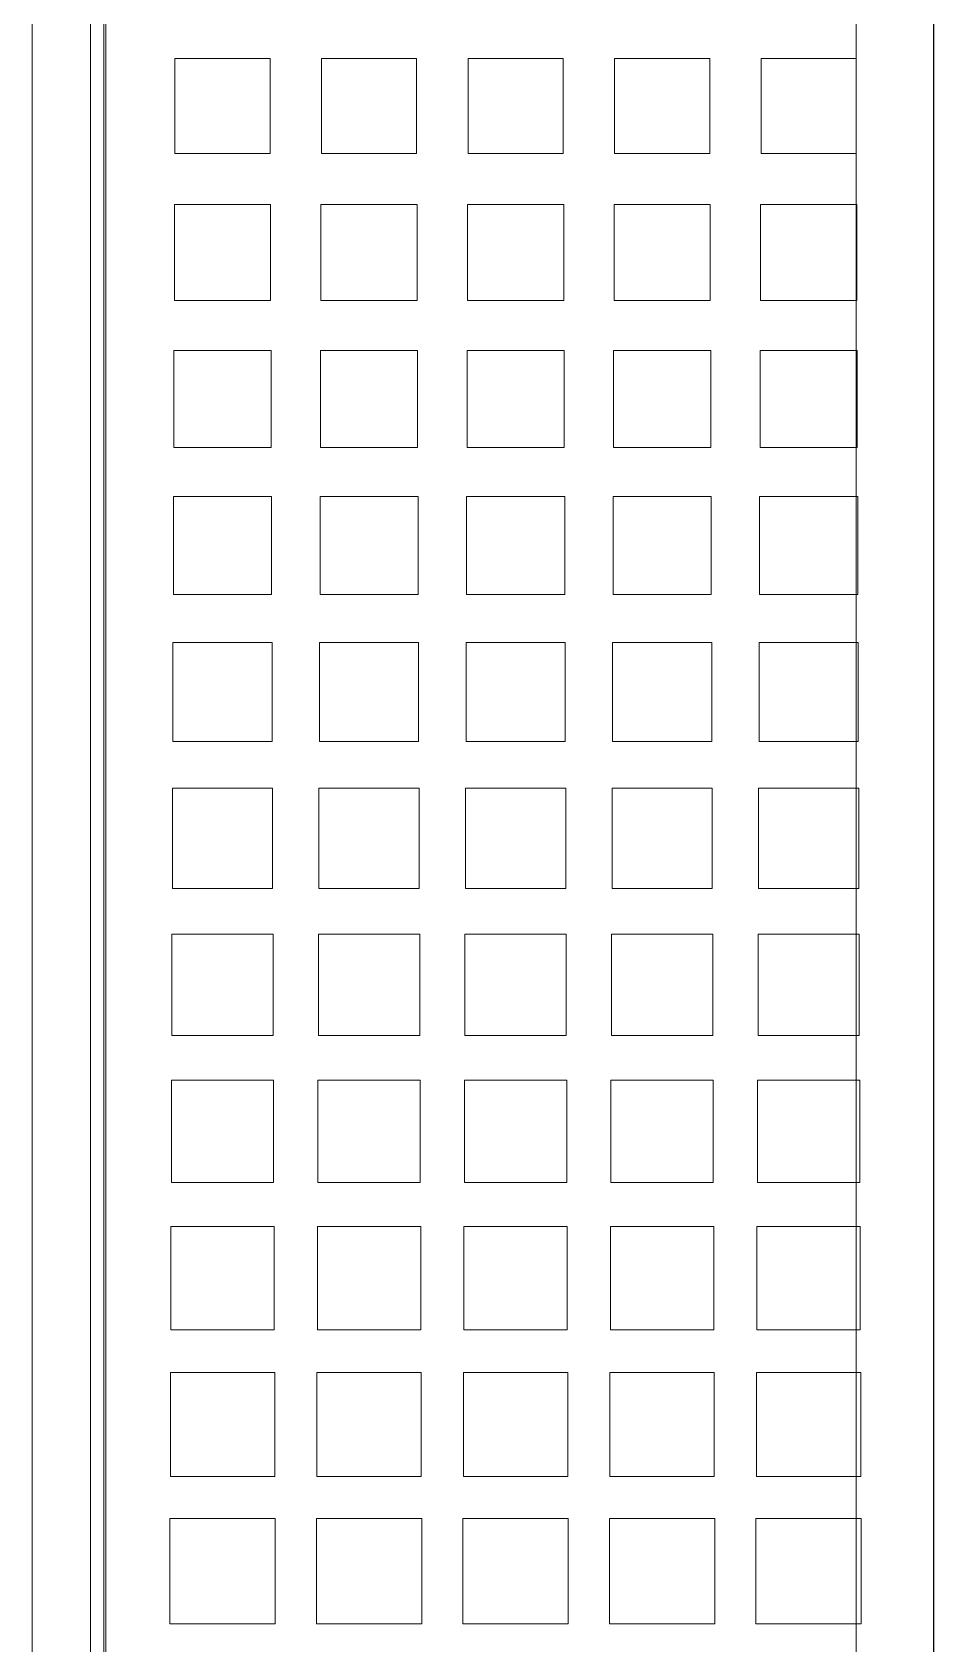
# Model space of a CAD drawing. Header units: millimetres. Extents: x 33157 to 59611, y -29750 to 1750.
# Drawn here: x 53680.68 to 53689.91, y -34.34 to -17.84 of the extents above; entities that cross this region are included whole.
import ezdxf

# ---------------------------------------------------------------- set-up
doc = ezdxf.new("R2010")
doc.units = ezdxf.units.MM
doc.layers.add('layer 1', color=7, linetype='Continuous', lineweight=18)

msp = doc.modelspace()

# ---------------------------------------------------------------- linework, layer by layer
at = {"layer": 'layer 1', "lineweight": 9}
for p, q in [((53681.414, 58.617), (53681.414, -68.537)), ((53689.116, 54.411), (53689.116, -66.792)), ((53689.91, 53.598), (53689.91, -66.316)), ((53681.434, -7.162), (53681.434, -66.316)), ((53681.275, -7.579), (53681.275, -68.279)), ((53681.414, -7.579), (53681.414, -65.76)), ((53680.679, -8.134), (53680.679, -68.279))]:
    msp.add_line(p, q, dxfattribs=at)
msp.add_lwpolyline([(53681.414, -68.583), (53689.907, -68.583), (53689.907, 54.411), (53681.414, 54.411)], close=True, dxfattribs=at)
at = {"layer": 'layer 1'}
for points, knots in [([(53682.141, -18.105), (53682.466, -18.105), (53682.79, -18.105), (53683.115, -18.105), (53683.115, -18.43), (53683.115, -18.754), (53683.115, -19.079), (53682.79, -19.079), (53682.466, -19.079), (53682.141, -19.079), (53682.141, -18.756), (53682.141, -18.433), (53682.141, -18.109), (53682.141, -18.108), (53682.141, -18.107), (53682.141, -18.105)], [0, 0, 0, 0, 144805.313792, 144805.313792, 144805.313792, 289610.627584, 289610.627584, 289610.627584, 434415.941377, 434415.941377, 434415.941377, 579221.255169, 579221.255169, 579221.255169, 724026.568961, 724026.568961, 724026.568961, 724026.568961]), ([(53683.641, -18.105), (53683.966, -18.105), (53684.29, -18.105), (53684.615, -18.105), (53684.615, -18.43), (53684.615, -18.754), (53684.615, -19.079), (53684.29, -19.079), (53683.966, -19.079), (53683.641, -19.079), (53683.641, -18.756), (53683.641, -18.433), (53683.641, -18.109), (53683.641, -18.108), (53683.641, -18.107), (53683.641, -18.105)], [0, 0, 0, 0, 144809.360186, 144809.360186, 144809.360186, 289618.720371, 289618.720371, 289618.720371, 434428.080557, 434428.080557, 434428.080557, 579237.440742, 579237.440742, 579237.440742, 724046.800928, 724046.800928, 724046.800928, 724046.800928]), ([(53685.142, -18.105), (53685.466, -18.105), (53685.791, -18.105), (53686.115, -18.105), (53686.115, -18.43), (53686.115, -18.754), (53686.115, -19.079), (53685.791, -19.079), (53685.466, -19.079), (53685.142, -19.079), (53685.142, -18.756), (53685.142, -18.433), (53685.142, -18.109), (53685.142, -18.108), (53685.142, -18.107), (53685.142, -18.105)], [0, 0, 0, 0, 144813.406579, 144813.406579, 144813.406579, 289626.813158, 289626.813158, 289626.813158, 434440.219737, 434440.219737, 434440.219737, 579253.626316, 579253.626316, 579253.626316, 724067.032895, 724067.032895, 724067.032895, 724067.032895]), ([(53686.642, -18.105), (53686.966, -18.105), (53687.291, -18.105), (53687.616, -18.105), (53687.616, -18.43), (53687.616, -18.754), (53687.616, -19.079), (53687.291, -19.079), (53686.966, -19.079), (53686.642, -19.079), (53686.642, -18.756), (53686.642, -18.433), (53686.642, -18.109), (53686.642, -18.108), (53686.642, -18.107), (53686.642, -18.105)], [0, 0, 0, 0, 144817.452972, 144817.452972, 144817.452972, 289634.905945, 289634.905945, 289634.905945, 434452.358917, 434452.358917, 434452.358917, 579269.811889, 579269.811889, 579269.811889, 724087.264861, 724087.264861, 724087.264861, 724087.264861]), ([(53688.142, -18.105), (53688.467, -18.105), (53688.791, -18.105), (53689.116, -18.105), (53689.116, -18.43), (53689.116, -18.754), (53689.116, -19.079), (53688.791, -19.079), (53688.467, -19.079), (53688.142, -19.079), (53688.142, -18.756), (53688.142, -18.433), (53688.142, -18.109), (53688.142, -18.108), (53688.142, -18.107), (53688.142, -18.105)], [0, 0, 0, 0, 144821.499366, 144821.499366, 144821.499366, 289642.998731, 289642.998731, 289642.998731, 434464.498097, 434464.498097, 434464.498097, 579285.997462, 579285.997462, 579285.997462, 724107.496828, 724107.496828, 724107.496828, 724107.496828]), ([(53682.136, -19.6), (53682.464, -19.6), (53682.792, -19.6), (53683.12, -19.6), (53683.12, -19.928), (53683.12, -20.256), (53683.12, -20.584), (53682.792, -20.584), (53682.464, -20.584), (53682.136, -20.584), (53682.136, -20.258), (53682.136, -19.931), (53682.136, -19.604), (53682.136, -19.603), (53682.136, -19.601), (53682.136, -19.6)], [0, 0, 0, 0, 144807.155435, 144807.155435, 144807.155435, 289614.310869, 289614.310869, 289614.310869, 434421.466304, 434421.466304, 434421.466304, 579228.621739, 579228.621739, 579228.621739, 724035.777174, 724035.777174, 724035.777174, 724035.777174]), ([(53683.636, -19.6), (53683.964, -19.6), (53684.292, -19.6), (53684.62, -19.6), (53684.62, -19.928), (53684.62, -20.256), (53684.62, -20.584), (53684.292, -20.584), (53683.964, -20.584), (53683.636, -20.584), (53683.636, -20.258), (53683.636, -19.931), (53683.636, -19.604), (53683.636, -19.603), (53683.636, -19.601), (53683.636, -19.6)], [0, 0, 0, 0, 144811.201828, 144811.201828, 144811.201828, 289622.403656, 289622.403656, 289622.403656, 434433.605484, 434433.605484, 434433.605484, 579244.807312, 579244.807312, 579244.807312, 724056.00914, 724056.00914, 724056.00914, 724056.00914]), ([(53685.136, -19.6), (53685.464, -19.6), (53685.792, -19.6), (53686.121, -19.6), (53686.121, -19.928), (53686.121, -20.256), (53686.121, -20.584), (53685.792, -20.584), (53685.464, -20.584), (53685.136, -20.584), (53685.136, -20.258), (53685.136, -19.931), (53685.136, -19.604), (53685.136, -19.603), (53685.136, -19.601), (53685.136, -19.6)], [0, 0, 0, 0, 144815.248221, 144815.248221, 144815.248221, 289630.496443, 289630.496443, 289630.496443, 434445.744664, 434445.744664, 434445.744664, 579260.992885, 579260.992885, 579260.992885, 724076.241107, 724076.241107, 724076.241107, 724076.241107]), ([(53686.637, -19.6), (53686.965, -19.6), (53687.293, -19.6), (53687.621, -19.6), (53687.621, -19.928), (53687.621, -20.256), (53687.621, -20.584), (53687.293, -20.584), (53686.965, -20.584), (53686.637, -20.584), (53686.637, -20.258), (53686.637, -19.931), (53686.637, -19.604), (53686.637, -19.603), (53686.637, -19.601), (53686.637, -19.6)], [0, 0, 0, 0, 144819.294615, 144819.294615, 144819.294615, 289638.589229, 289638.589229, 289638.589229, 434457.883844, 434457.883844, 434457.883844, 579277.178459, 579277.178459, 579277.178459, 724096.473073, 724096.473073, 724096.473073, 724096.473073]), ([(53688.137, -19.6), (53688.465, -19.6), (53688.793, -19.6), (53689.121, -19.6), (53689.121, -19.928), (53689.121, -20.256), (53689.121, -20.584), (53688.793, -20.584), (53688.465, -20.584), (53688.137, -20.584), (53688.137, -20.258), (53688.137, -19.931), (53688.137, -19.604), (53688.137, -19.603), (53688.137, -19.601), (53688.137, -19.6)], [0, 0, 0, 0, 144823.341008, 144823.341008, 144823.341008, 289646.682016, 289646.682016, 289646.682016, 434470.023024, 434470.023024, 434470.023024, 579293.364032, 579293.364032, 579293.364032, 724116.70504, 724116.70504, 724116.70504, 724116.70504]), ([(53682.13, -21.095), (53682.462, -21.095), (53682.794, -21.095), (53683.125, -21.095), (53683.125, -21.427), (53683.125, -21.758), (53683.125, -22.09), (53682.794, -22.09), (53682.462, -22.09), (53682.13, -22.09), (53682.13, -21.759), (53682.13, -21.429), (53682.13, -21.099), (53682.13, -21.098), (53682.13, -21.096), (53682.13, -21.095)], [0, 0, 0, 0, 144808.997153, 144808.997153, 144808.997153, 289617.994306, 289617.994306, 289617.994306, 434426.991459, 434426.991459, 434426.991459, 579235.988612, 579235.988612, 579235.988612, 724044.985766, 724044.985766, 724044.985766, 724044.985766]), ([(53683.631, -21.095), (53683.962, -21.095), (53684.294, -21.095), (53684.625, -21.095), (53684.625, -21.427), (53684.625, -21.758), (53684.625, -22.09), (53684.294, -22.09), (53683.962, -22.09), (53683.631, -22.09), (53683.631, -21.759), (53683.631, -21.429), (53683.631, -21.099), (53683.631, -21.098), (53683.631, -21.096), (53683.631, -21.095)], [0, 0, 0, 0, 144813.043546, 144813.043546, 144813.043546, 289626.087093, 289626.087093, 289626.087093, 434439.130639, 434439.130639, 434439.130639, 579252.174186, 579252.174186, 579252.174186, 724065.217732, 724065.217732, 724065.217732, 724065.217732]), ([(53685.131, -21.095), (53685.463, -21.095), (53685.794, -21.095), (53686.126, -21.095), (53686.126, -21.427), (53686.126, -21.758), (53686.126, -22.09), (53685.794, -22.09), (53685.463, -22.09), (53685.131, -22.09), (53685.131, -21.759), (53685.131, -21.429), (53685.131, -21.099), (53685.131, -21.098), (53685.131, -21.096), (53685.131, -21.095)], [0, 0, 0, 0, 144817.08994, 144817.08994, 144817.08994, 289634.179879, 289634.179879, 289634.179879, 434451.269819, 434451.269819, 434451.269819, 579268.359759, 579268.359759, 579268.359759, 724085.449698, 724085.449698, 724085.449698, 724085.449698]), ([(53686.631, -21.095), (53686.963, -21.095), (53687.294, -21.095), (53687.626, -21.095), (53687.626, -21.427), (53687.626, -21.758), (53687.626, -22.09), (53687.294, -22.09), (53686.963, -22.09), (53686.631, -22.09), (53686.631, -21.759), (53686.631, -21.429), (53686.631, -21.099), (53686.631, -21.098), (53686.631, -21.096), (53686.631, -21.095)], [0, 0, 0, 0, 144821.136333, 144821.136333, 144821.136333, 289642.272666, 289642.272666, 289642.272666, 434463.408999, 434463.408999, 434463.408999, 579284.545332, 579284.545332, 579284.545332, 724105.681665, 724105.681665, 724105.681665, 724105.681665]), ([(53688.132, -21.095), (53688.463, -21.095), (53688.795, -21.095), (53689.126, -21.095), (53689.126, -21.427), (53689.126, -21.758), (53689.126, -22.09), (53688.795, -22.09), (53688.463, -22.09), (53688.132, -22.09), (53688.132, -21.759), (53688.132, -21.429), (53688.132, -21.099), (53688.132, -21.098), (53688.132, -21.096), (53688.132, -21.095)], [0, 0, 0, 0, 144825.182726, 144825.182726, 144825.182726, 289650.365453, 289650.365453, 289650.365453, 434475.548179, 434475.548179, 434475.548179, 579300.730905, 579300.730905, 579300.730905, 724125.913631, 724125.913631, 724125.913631, 724125.913631]), ([(53682.125, -22.59), (53682.46, -22.59), (53682.795, -22.59), (53683.13, -22.59), (53683.13, -22.925), (53683.13, -23.26), (53683.13, -23.595), (53682.795, -23.595), (53682.46, -23.595), (53682.125, -23.595), (53682.125, -23.261), (53682.125, -22.928), (53682.125, -22.594), (53682.125, -22.593), (53682.125, -22.591), (53682.125, -22.59)], [0, 0, 0, 0, 144810.839183, 144810.839183, 144810.839183, 289621.678366, 289621.678366, 289621.678366, 434432.517549, 434432.517549, 434432.517549, 579243.356732, 579243.356732, 579243.356732, 724054.195915, 724054.195915, 724054.195915, 724054.195915]), ([(53683.626, -22.59), (53683.961, -22.59), (53684.296, -22.59), (53684.631, -22.59), (53684.631, -22.925), (53684.631, -23.26), (53684.631, -23.595), (53684.296, -23.595), (53683.961, -23.595), (53683.626, -23.595), (53683.626, -23.261), (53683.626, -22.928), (53683.626, -22.594), (53683.626, -22.593), (53683.626, -22.591), (53683.626, -22.59)], [0, 0, 0, 0, 144814.885576, 144814.885576, 144814.885576, 289629.771152, 289629.771152, 289629.771152, 434444.656729, 434444.656729, 434444.656729, 579259.542305, 579259.542305, 579259.542305, 724074.427881, 724074.427881, 724074.427881, 724074.427881]), ([(53685.126, -22.59), (53685.461, -22.59), (53685.796, -22.59), (53686.131, -22.59), (53686.131, -22.925), (53686.131, -23.26), (53686.131, -23.595), (53685.796, -23.595), (53685.461, -23.595), (53685.126, -23.595), (53685.126, -23.261), (53685.126, -22.928), (53685.126, -22.594), (53685.126, -22.593), (53685.126, -22.591), (53685.126, -22.59)], [0, 0, 0, 0, 144818.931969, 144818.931969, 144818.931969, 289637.863939, 289637.863939, 289637.863939, 434456.795908, 434456.795908, 434456.795908, 579275.727878, 579275.727878, 579275.727878, 724094.659847, 724094.659847, 724094.659847, 724094.659847]), ([(53686.626, -22.59), (53686.961, -22.59), (53687.296, -22.59), (53687.631, -22.59), (53687.631, -22.925), (53687.631, -23.26), (53687.631, -23.595), (53687.296, -23.595), (53686.961, -23.595), (53686.626, -23.595), (53686.626, -23.261), (53686.626, -22.928), (53686.626, -22.594), (53686.626, -22.593), (53686.626, -22.591), (53686.626, -22.59)], [0, 0, 0, 0, 144822.978363, 144822.978363, 144822.978363, 289645.956725, 289645.956725, 289645.956725, 434468.935088, 434468.935088, 434468.935088, 579291.913451, 579291.913451, 579291.913451, 724114.891813, 724114.891813, 724114.891813, 724114.891813]), ([(53688.126, -22.59), (53688.461, -22.59), (53688.797, -22.59), (53689.132, -22.59), (53689.132, -22.925), (53689.132, -23.26), (53689.132, -23.595), (53688.797, -23.595), (53688.461, -23.595), (53688.126, -23.595), (53688.126, -23.261), (53688.126, -22.928), (53688.126, -22.594), (53688.126, -22.593), (53688.126, -22.591), (53688.126, -22.59)], [0, 0, 0, 0, 144827.024756, 144827.024756, 144827.024756, 289654.049512, 289654.049512, 289654.049512, 434481.074268, 434481.074268, 434481.074268, 579308.099024, 579308.099024, 579308.099024, 724135.12378, 724135.12378, 724135.12378, 724135.12378]), ([(53682.12, -24.085), (53682.459, -24.085), (53682.797, -24.085), (53683.136, -24.085), (53683.136, -24.423), (53683.136, -24.762), (53683.136, -25.1), (53682.797, -25.1), (53682.459, -25.1), (53682.12, -25.1), (53682.12, -24.763), (53682.12, -24.426), (53682.12, -24.089), (53682.12, -24.087), (53682.12, -24.086), (53682.12, -24.085)], [0, 0, 0, 0, 144812.681282, 144812.681282, 144812.681282, 289625.362563, 289625.362563, 289625.362563, 434438.043845, 434438.043845, 434438.043845, 579250.725127, 579250.725127, 579250.725127, 724063.406408, 724063.406408, 724063.406408, 724063.406408]), ([(53683.62, -24.085), (53683.959, -24.085), (53684.297, -24.085), (53684.636, -24.085), (53684.636, -24.423), (53684.636, -24.762), (53684.636, -25.1), (53684.297, -25.1), (53683.959, -25.1), (53683.62, -25.1), (53683.62, -24.763), (53683.62, -24.426), (53683.62, -24.089), (53683.62, -24.087), (53683.62, -24.086), (53683.62, -24.085)], [0, 0, 0, 0, 144816.727675, 144816.727675, 144816.727675, 289633.45535, 289633.45535, 289633.45535, 434450.183025, 434450.183025, 434450.183025, 579266.9107, 579266.9107, 579266.9107, 724083.638375, 724083.638375, 724083.638375, 724083.638375]), ([(53685.121, -24.085), (53685.459, -24.085), (53685.798, -24.085), (53686.136, -24.085), (53686.136, -24.423), (53686.136, -24.762), (53686.136, -25.1), (53685.798, -25.1), (53685.459, -25.1), (53685.121, -25.1), (53685.121, -24.763), (53685.121, -24.426), (53685.121, -24.089), (53685.121, -24.087), (53685.121, -24.086), (53685.121, -24.085)], [0, 0, 0, 0, 144820.774068, 144820.774068, 144820.774068, 289641.548136, 289641.548136, 289641.548136, 434462.322204, 434462.322204, 434462.322204, 579283.096273, 579283.096273, 579283.096273, 724103.870341, 724103.870341, 724103.870341, 724103.870341]), ([(53686.621, -24.085), (53686.959, -24.085), (53687.298, -24.085), (53687.637, -24.085), (53687.637, -24.423), (53687.637, -24.762), (53687.637, -25.1), (53687.298, -25.1), (53686.959, -25.1), (53686.621, -25.1), (53686.621, -24.763), (53686.621, -24.426), (53686.621, -24.089), (53686.621, -24.087), (53686.621, -24.086), (53686.621, -24.085)], [0, 0, 0, 0, 144824.820461, 144824.820461, 144824.820461, 289649.640923, 289649.640923, 289649.640923, 434474.461384, 434474.461384, 434474.461384, 579299.281846, 579299.281846, 579299.281846, 724124.102307, 724124.102307, 724124.102307, 724124.102307]), ([(53688.121, -24.085), (53688.46, -24.085), (53688.798, -24.085), (53689.137, -24.085), (53689.137, -24.423), (53689.137, -24.762), (53689.137, -25.1), (53688.798, -25.1), (53688.46, -25.1), (53688.121, -25.1), (53688.121, -24.763), (53688.121, -24.426), (53688.121, -24.089), (53688.121, -24.087), (53688.121, -24.086), (53688.121, -24.085)], [0, 0, 0, 0, 144828.866855, 144828.866855, 144828.866855, 289657.733709, 289657.733709, 289657.733709, 434486.600564, 434486.600564, 434486.600564, 579315.467418, 579315.467418, 579315.467418, 724144.334273, 724144.334273, 724144.334273, 724144.334273]), ([(53682.115, -25.579), (53682.457, -25.579), (53682.799, -25.579), (53683.141, -25.579), (53683.141, -25.922), (53683.141, -26.264), (53683.141, -26.606), (53682.799, -26.606), (53682.457, -26.606), (53682.115, -26.606), (53682.115, -26.265), (53682.115, -25.924), (53682.115, -25.584), (53682.115, -25.582), (53682.115, -25.581), (53682.115, -25.579)], [0, 0, 0, 0, 144814.523156, 144814.523156, 144814.523156, 289629.046312, 289629.046312, 289629.046312, 434443.569469, 434443.569469, 434443.569469, 579258.092625, 579258.092625, 579258.092625, 724072.615781, 724072.615781, 724072.615781, 724072.615781]), ([(53683.615, -25.579), (53683.957, -25.579), (53684.299, -25.579), (53684.641, -25.579), (53684.641, -25.922), (53684.641, -26.264), (53684.641, -26.606), (53684.299, -26.606), (53683.957, -26.606), (53683.615, -26.606), (53683.615, -26.265), (53683.615, -25.924), (53683.615, -25.584), (53683.615, -25.582), (53683.615, -25.581), (53683.615, -25.579)], [0, 0, 0, 0, 144818.569549, 144818.569549, 144818.569549, 289637.139099, 289637.139099, 289637.139099, 434455.708648, 434455.708648, 434455.708648, 579274.278198, 579274.278198, 579274.278198, 724092.847747, 724092.847747, 724092.847747, 724092.847747]), ([(53685.115, -25.579), (53685.457, -25.579), (53685.799, -25.579), (53686.142, -25.579), (53686.142, -25.922), (53686.142, -26.264), (53686.142, -26.606), (53685.799, -26.606), (53685.457, -26.606), (53685.115, -26.606), (53685.115, -26.265), (53685.115, -25.924), (53685.115, -25.584), (53685.115, -25.582), (53685.115, -25.581), (53685.115, -25.579)], [0, 0, 0, 0, 144822.615943, 144822.615943, 144822.615943, 289645.231885, 289645.231885, 289645.231885, 434467.847828, 434467.847828, 434467.847828, 579290.46377, 579290.46377, 579290.46377, 724113.079713, 724113.079713, 724113.079713, 724113.079713]), ([(53686.616, -25.579), (53686.958, -25.579), (53687.3, -25.579), (53687.642, -25.579), (53687.642, -25.922), (53687.642, -26.264), (53687.642, -26.606), (53687.3, -26.606), (53686.958, -26.606), (53686.616, -26.606), (53686.616, -26.265), (53686.616, -25.924), (53686.616, -25.584), (53686.616, -25.582), (53686.616, -25.581), (53686.616, -25.579)], [0, 0, 0, 0, 144826.662336, 144826.662336, 144826.662336, 289653.324672, 289653.324672, 289653.324672, 434479.987007, 434479.987007, 434479.987007, 579306.649343, 579306.649343, 579306.649343, 724133.311679, 724133.311679, 724133.311679, 724133.311679]), ([(53688.116, -25.579), (53688.458, -25.579), (53688.8, -25.579), (53689.142, -25.579), (53689.142, -25.922), (53689.142, -26.264), (53689.142, -26.606), (53688.8, -26.606), (53688.458, -26.606), (53688.116, -26.606), (53688.116, -26.265), (53688.116, -25.924), (53688.116, -25.584), (53688.116, -25.582), (53688.116, -25.581), (53688.116, -25.579)], [0, 0, 0, 0, 144830.708729, 144830.708729, 144830.708729, 289661.417458, 289661.417458, 289661.417458, 434492.126187, 434492.126187, 434492.126187, 579322.834916, 579322.834916, 579322.834916, 724153.543645, 724153.543645, 724153.543645, 724153.543645]), ([(53682.109, -27.074), (53682.455, -27.074), (53682.801, -27.074), (53683.146, -27.074), (53683.146, -27.42), (53683.146, -27.765), (53683.146, -28.111), (53682.801, -28.111), (53682.455, -28.111), (53682.109, -28.111), (53682.109, -27.767), (53682.109, -27.423), (53682.109, -27.079), (53682.109, -27.077), (53682.109, -27.076), (53682.109, -27.074)], [0, 0, 0, 0, 144816.365484, 144816.365484, 144816.365484, 289632.730969, 289632.730969, 289632.730969, 434449.096453, 434449.096453, 434449.096453, 579265.461938, 579265.461938, 579265.461938, 724081.827422, 724081.827422, 724081.827422, 724081.827422]), ([(53683.61, -27.074), (53683.955, -27.074), (53684.301, -27.074), (53684.647, -27.074), (53684.647, -27.42), (53684.647, -27.765), (53684.647, -28.111), (53684.301, -28.111), (53683.955, -28.111), (53683.61, -28.111), (53683.61, -27.767), (53683.61, -27.423), (53683.61, -27.079), (53683.61, -27.077), (53683.61, -27.076), (53683.61, -27.074)], [0, 0, 0, 0, 144820.411878, 144820.411878, 144820.411878, 289640.823755, 289640.823755, 289640.823755, 434461.235633, 434461.235633, 434461.235633, 579281.64751, 579281.64751, 579281.64751, 724102.059388, 724102.059388, 724102.059388, 724102.059388]), ([(53685.11, -27.074), (53685.456, -27.074), (53685.801, -27.074), (53686.147, -27.074), (53686.147, -27.42), (53686.147, -27.765), (53686.147, -28.111), (53685.801, -28.111), (53685.456, -28.111), (53685.11, -28.111), (53685.11, -27.767), (53685.11, -27.423), (53685.11, -27.079), (53685.11, -27.077), (53685.11, -27.076), (53685.11, -27.074)], [0, 0, 0, 0, 144824.458271, 144824.458271, 144824.458271, 289648.916542, 289648.916542, 289648.916542, 434473.374812, 434473.374812, 434473.374812, 579297.833083, 579297.833083, 579297.833083, 724122.291354, 724122.291354, 724122.291354, 724122.291354]), ([(53686.61, -27.074), (53686.956, -27.074), (53687.301, -27.074), (53687.647, -27.074), (53687.647, -27.42), (53687.647, -27.765), (53687.647, -28.111), (53687.301, -28.111), (53686.956, -28.111), (53686.61, -28.111), (53686.61, -27.767), (53686.61, -27.423), (53686.61, -27.079), (53686.61, -27.077), (53686.61, -27.076), (53686.61, -27.074)], [0, 0, 0, 0, 144828.504664, 144828.504664, 144828.504664, 289657.009328, 289657.009328, 289657.009328, 434485.513992, 434485.513992, 434485.513992, 579314.018656, 579314.018656, 579314.018656, 724142.52332, 724142.52332, 724142.52332, 724142.52332]), ([(53688.111, -27.074), (53688.456, -27.074), (53688.802, -27.074), (53689.147, -27.074), (53689.147, -27.42), (53689.147, -27.765), (53689.147, -28.111), (53688.802, -28.111), (53688.456, -28.111), (53688.111, -28.111), (53688.111, -27.767), (53688.111, -27.423), (53688.111, -27.079), (53688.111, -27.077), (53688.111, -27.076), (53688.111, -27.074)], [0, 0, 0, 0, 144832.551057, 144832.551057, 144832.551057, 289665.102114, 289665.102114, 289665.102114, 434497.653171, 434497.653171, 434497.653171, 579330.204228, 579330.204228, 579330.204228, 724162.755285, 724162.755285, 724162.755285, 724162.755285]), ([(53682.104, -28.569), (53682.453, -28.569), (53682.802, -28.569), (53683.151, -28.569), (53683.151, -28.918), (53683.151, -29.267), (53683.151, -29.616), (53682.802, -29.616), (53682.453, -29.616), (53682.104, -29.616), (53682.104, -29.269), (53682.104, -28.921), (53682.104, -28.574), (53682.104, -28.572), (53682.104, -28.571), (53682.104, -28.569)], [0, 0, 0, 0, 144818.207763, 144818.207763, 144818.207763, 289636.415526, 289636.415526, 289636.415526, 434454.623289, 434454.623289, 434454.623289, 579272.831052, 579272.831052, 579272.831052, 724091.038815, 724091.038815, 724091.038815, 724091.038815]), ([(53683.604, -28.569), (53683.954, -28.569), (53684.303, -28.569), (53684.652, -28.569), (53684.652, -28.918), (53684.652, -29.267), (53684.652, -29.616), (53684.303, -29.616), (53683.954, -29.616), (53683.604, -29.616), (53683.604, -29.269), (53683.604, -28.921), (53683.604, -28.574), (53683.604, -28.572), (53683.604, -28.571), (53683.604, -28.569)], [0, 0, 0, 0, 144822.254156, 144822.254156, 144822.254156, 289644.508312, 289644.508312, 289644.508312, 434466.762468, 434466.762468, 434466.762468, 579289.016624, 579289.016624, 579289.016624, 724111.27078, 724111.27078, 724111.27078, 724111.27078]), ([(53685.105, -28.569), (53685.454, -28.569), (53685.803, -28.569), (53686.152, -28.569), (53686.152, -28.918), (53686.152, -29.267), (53686.152, -29.616), (53685.803, -29.616), (53685.454, -29.616), (53685.105, -29.616), (53685.105, -29.269), (53685.105, -28.921), (53685.105, -28.574), (53685.105, -28.572), (53685.105, -28.571), (53685.105, -28.569)], [0, 0, 0, 0, 144826.300549, 144826.300549, 144826.300549, 289652.601098, 289652.601098, 289652.601098, 434478.901647, 434478.901647, 434478.901647, 579305.202197, 579305.202197, 579305.202197, 724131.502746, 724131.502746, 724131.502746, 724131.502746]), ([(53686.605, -28.569), (53686.954, -28.569), (53687.303, -28.569), (53687.652, -28.569), (53687.652, -28.918), (53687.652, -29.267), (53687.652, -29.616), (53687.303, -29.616), (53686.954, -29.616), (53686.605, -29.616), (53686.605, -29.269), (53686.605, -28.921), (53686.605, -28.574), (53686.605, -28.572), (53686.605, -28.571), (53686.605, -28.569)], [0, 0, 0, 0, 144830.346942, 144830.346942, 144830.346942, 289660.693884, 289660.693884, 289660.693884, 434491.040827, 434491.040827, 434491.040827, 579321.387769, 579321.387769, 579321.387769, 724151.734711, 724151.734711, 724151.734711, 724151.734711]), ([(53688.105, -28.569), (53688.454, -28.569), (53688.804, -28.569), (53689.153, -28.569), (53689.153, -28.918), (53689.153, -29.267), (53689.153, -29.616), (53688.804, -29.616), (53688.454, -29.616), (53688.105, -29.616), (53688.105, -29.269), (53688.105, -28.921), (53688.105, -28.574), (53688.105, -28.572), (53688.105, -28.571), (53688.105, -28.569)], [0, 0, 0, 0, 144834.393335, 144834.393335, 144834.393335, 289668.786671, 289668.786671, 289668.786671, 434503.180006, 434503.180006, 434503.180006, 579337.573341, 579337.573341, 579337.573341, 724171.966677, 724171.966677, 724171.966677, 724171.966677]), ([(53682.099, -30.064), (53682.451, -30.064), (53682.804, -30.064), (53683.157, -30.064), (53683.157, -30.417), (53683.157, -30.769), (53683.157, -31.122), (53682.804, -31.122), (53682.451, -31.122), (53682.099, -31.122), (53682.099, -30.771), (53682.099, -30.419), (53682.099, -30.068), (53682.099, -30.067), (53682.099, -30.065), (53682.099, -30.064)], [0, 0, 0, 0, 144820.049884, 144820.049884, 144820.049884, 289640.099768, 289640.099768, 289640.099768, 434460.149652, 434460.149652, 434460.149652, 579280.199536, 579280.199536, 579280.199536, 724100.24942, 724100.24942, 724100.24942, 724100.24942]), ([(53683.599, -30.064), (53683.952, -30.064), (53684.304, -30.064), (53684.657, -30.064), (53684.657, -30.417), (53684.657, -30.769), (53684.657, -31.122), (53684.304, -31.122), (53683.952, -31.122), (53683.599, -31.122), (53683.599, -30.771), (53683.599, -30.419), (53683.599, -30.068), (53683.599, -30.067), (53683.599, -30.065), (53683.599, -30.064)], [0, 0, 0, 0, 144824.096277, 144824.096277, 144824.096277, 289648.192554, 289648.192554, 289648.192554, 434472.288831, 434472.288831, 434472.288831, 579296.385109, 579296.385109, 579296.385109, 724120.481386, 724120.481386, 724120.481386, 724120.481386]), ([(53685.099, -30.064), (53685.452, -30.064), (53685.805, -30.064), (53686.157, -30.064), (53686.157, -30.417), (53686.157, -30.769), (53686.157, -31.122), (53685.805, -31.122), (53685.452, -31.122), (53685.099, -31.122), (53685.099, -30.771), (53685.099, -30.419), (53685.099, -30.068), (53685.099, -30.067), (53685.099, -30.065), (53685.099, -30.064)], [0, 0, 0, 0, 144828.14267, 144828.14267, 144828.14267, 289656.28534, 289656.28534, 289656.28534, 434484.428011, 434484.428011, 434484.428011, 579312.570681, 579312.570681, 579312.570681, 724140.713351, 724140.713351, 724140.713351, 724140.713351]), ([(53686.6, -30.064), (53686.952, -30.064), (53687.305, -30.064), (53687.658, -30.064), (53687.658, -30.417), (53687.658, -30.769), (53687.658, -31.122), (53687.305, -31.122), (53686.952, -31.122), (53686.6, -31.122), (53686.6, -30.771), (53686.6, -30.419), (53686.6, -30.068), (53686.6, -30.067), (53686.6, -30.065), (53686.6, -30.064)], [0, 0, 0, 0, 144832.189063, 144832.189063, 144832.189063, 289664.378127, 289664.378127, 289664.378127, 434496.56719, 434496.56719, 434496.56719, 579328.756253, 579328.756253, 579328.756253, 724160.945316, 724160.945316, 724160.945316, 724160.945316]), ([(53688.1, -30.064), (53688.453, -30.064), (53688.805, -30.064), (53689.158, -30.064), (53689.158, -30.417), (53689.158, -30.769), (53689.158, -31.122), (53688.805, -31.122), (53688.453, -31.122), (53688.1, -31.122), (53688.1, -30.771), (53688.1, -30.419), (53688.1, -30.068), (53688.1, -30.067), (53688.1, -30.065), (53688.1, -30.064)], [0, 0, 0, 0, 144836.235456, 144836.235456, 144836.235456, 289672.470913, 289672.470913, 289672.470913, 434508.706369, 434508.706369, 434508.706369, 579344.941825, 579344.941825, 579344.941825, 724181.177282, 724181.177282, 724181.177282, 724181.177282]), ([(53682.094, -31.559), (53682.45, -31.559), (53682.806, -31.559), (53683.162, -31.559), (53683.162, -31.915), (53683.162, -32.271), (53683.162, -32.627), (53682.806, -32.627), (53682.45, -32.627), (53682.094, -32.627), (53682.094, -32.272), (53682.094, -31.918), (53682.094, -31.563), (53682.094, -31.562), (53682.094, -31.56), (53682.094, -31.559)], [0, 0, 0, 0, 144821.892423, 144821.892423, 144821.892423, 289643.784845, 289643.784845, 289643.784845, 434465.677268, 434465.677268, 434465.677268, 579287.56969, 579287.56969, 579287.56969, 724109.462113, 724109.462113, 724109.462113, 724109.462113]), ([(53683.594, -31.559), (53683.95, -31.559), (53684.306, -31.559), (53684.662, -31.559), (53684.662, -31.915), (53684.662, -32.271), (53684.662, -32.627), (53684.306, -32.627), (53683.95, -32.627), (53683.594, -32.627), (53683.594, -32.272), (53683.594, -31.918), (53683.594, -31.563), (53683.594, -31.562), (53683.594, -31.56), (53683.594, -31.559)], [0, 0, 0, 0, 144825.938816, 144825.938816, 144825.938816, 289651.877631, 289651.877631, 289651.877631, 434477.816447, 434477.816447, 434477.816447, 579303.755262, 579303.755262, 579303.755262, 724129.694078, 724129.694078, 724129.694078, 724129.694078]), ([(53685.094, -31.559), (53685.45, -31.559), (53685.806, -31.559), (53686.163, -31.559), (53686.163, -31.915), (53686.163, -32.271), (53686.163, -32.627), (53685.806, -32.627), (53685.45, -32.627), (53685.094, -32.627), (53685.094, -32.272), (53685.094, -31.918), (53685.094, -31.563), (53685.094, -31.562), (53685.094, -31.56), (53685.094, -31.559)], [0, 0, 0, 0, 144829.985209, 144829.985209, 144829.985209, 289659.970417, 289659.970417, 289659.970417, 434489.955626, 434489.955626, 434489.955626, 579319.940834, 579319.940834, 579319.940834, 724149.926043, 724149.926043, 724149.926043, 724149.926043]), ([(53686.595, -31.559), (53686.951, -31.559), (53687.307, -31.559), (53687.663, -31.559), (53687.663, -31.915), (53687.663, -32.271), (53687.663, -32.627), (53687.307, -32.627), (53686.951, -32.627), (53686.595, -32.627), (53686.595, -32.272), (53686.595, -31.918), (53686.595, -31.563), (53686.595, -31.562), (53686.595, -31.56), (53686.595, -31.559)], [0, 0, 0, 0, 144834.031602, 144834.031602, 144834.031602, 289668.063203, 289668.063203, 289668.063203, 434502.094805, 434502.094805, 434502.094805, 579336.126406, 579336.126406, 579336.126406, 724170.158008, 724170.158008, 724170.158008, 724170.158008]), ([(53688.095, -31.559), (53688.451, -31.559), (53688.807, -31.559), (53689.163, -31.559), (53689.163, -31.915), (53689.163, -32.271), (53689.163, -32.627), (53688.807, -32.627), (53688.451, -32.627), (53688.095, -32.627), (53688.095, -32.272), (53688.095, -31.918), (53688.095, -31.563), (53688.095, -31.562), (53688.095, -31.56), (53688.095, -31.559)], [0, 0, 0, 0, 144838.077995, 144838.077995, 144838.077995, 289676.155989, 289676.155989, 289676.155989, 434514.233984, 434514.233984, 434514.233984, 579352.311978, 579352.311978, 579352.311978, 724190.389973, 724190.389973, 724190.389973, 724190.389973]), ([(53682.088, -33.054), (53682.448, -33.054), (53682.808, -33.054), (53683.167, -33.054), (53683.167, -33.413), (53683.167, -33.773), (53683.167, -34.133), (53682.808, -34.133), (53682.448, -34.133), (53682.088, -34.133), (53682.088, -33.774), (53682.088, -33.416), (53682.088, -33.058), (53682.088, -33.057), (53682.088, -33.055), (53682.088, -33.054)], [0, 0, 0, 0, 144823.734909, 144823.734909, 144823.734909, 289647.469818, 289647.469818, 289647.469818, 434471.204727, 434471.204727, 434471.204727, 579294.939636, 579294.939636, 579294.939636, 724118.674545, 724118.674545, 724118.674545, 724118.674545]), ([(53683.589, -33.054), (53683.948, -33.054), (53684.308, -33.054), (53684.668, -33.054), (53684.668, -33.413), (53684.668, -33.773), (53684.668, -34.133), (53684.308, -34.133), (53683.948, -34.133), (53683.589, -34.133), (53683.589, -33.774), (53683.589, -33.416), (53683.589, -33.058), (53683.589, -33.057), (53683.589, -33.055), (53683.589, -33.054)], [0, 0, 0, 0, 144827.781302, 144827.781302, 144827.781302, 289655.562604, 289655.562604, 289655.562604, 434483.343906, 434483.343906, 434483.343906, 579311.125208, 579311.125208, 579311.125208, 724138.90651, 724138.90651, 724138.90651, 724138.90651]), ([(53685.089, -33.054), (53685.449, -33.054), (53685.808, -33.054), (53686.168, -33.054), (53686.168, -33.413), (53686.168, -33.773), (53686.168, -34.133), (53685.808, -34.133), (53685.449, -34.133), (53685.089, -34.133), (53685.089, -33.774), (53685.089, -33.416), (53685.089, -33.058), (53685.089, -33.057), (53685.089, -33.055), (53685.089, -33.054)], [0, 0, 0, 0, 144831.827695, 144831.827695, 144831.827695, 289663.65539, 289663.65539, 289663.65539, 434495.483085, 434495.483085, 434495.483085, 579327.31078, 579327.31078, 579327.31078, 724159.138475, 724159.138475, 724159.138475, 724159.138475]), ([(53686.589, -33.054), (53686.949, -33.054), (53687.308, -33.054), (53687.668, -33.054), (53687.668, -33.413), (53687.668, -33.773), (53687.668, -34.133), (53687.308, -34.133), (53686.949, -34.133), (53686.589, -34.133), (53686.589, -33.774), (53686.589, -33.416), (53686.589, -33.058), (53686.589, -33.057), (53686.589, -33.055), (53686.589, -33.054)], [0, 0, 0, 0, 144835.874088, 144835.874088, 144835.874088, 289671.748176, 289671.748176, 289671.748176, 434507.622264, 434507.622264, 434507.622264, 579343.496352, 579343.496352, 579343.496352, 724179.37044, 724179.37044, 724179.37044, 724179.37044]), ([(53688.09, -33.054), (53688.449, -33.054), (53688.809, -33.054), (53689.168, -33.054), (53689.168, -33.413), (53689.168, -33.773), (53689.168, -34.133), (53688.809, -34.133), (53688.449, -34.133), (53688.09, -34.133), (53688.09, -33.774), (53688.09, -33.416), (53688.09, -33.058), (53688.09, -33.057), (53688.09, -33.055), (53688.09, -33.054)], [0, 0, 0, 0, 144839.920481, 144839.920481, 144839.920481, 289679.840962, 289679.840962, 289679.840962, 434519.761443, 434519.761443, 434519.761443, 579359.681924, 579359.681924, 579359.681924, 724199.602405, 724199.602405, 724199.602405, 724199.602405])]:
    msp.add_open_spline(points, degree=3, knots=knots, dxfattribs=at)

doc.saveas('drawing.dxf')
